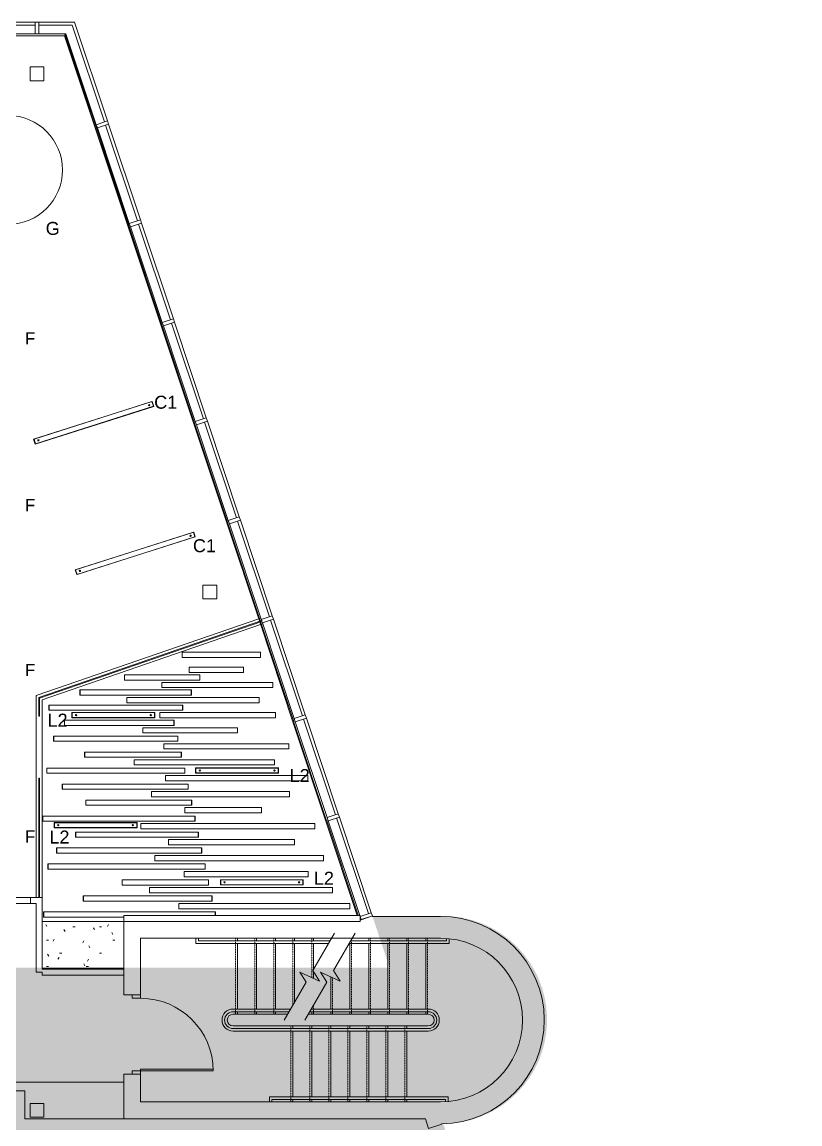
# Model space of a CAD drawing. Header units: inches. Extents: x -1102 to 2793, y -575 to 685.
# Drawn here: x 731 to 1181, y 47 to 685 of the extents above; entities that cross this region are included whole.
import ezdxf

# ---------------------------------------------------------------- set-up
doc = ezdxf.new("R2010")
doc.units = ezdxf.units.IN
doc.header["$MEASUREMENT"] = 0
doc.linetypes.add('IMPORT-HIDDEN2', pattern=[0.1875, 0.125, -0.0625])
for name, color, linetype, lineweight in [('8603 Westwood - 2nd Floor - suite 200 230_dwg _2_', 8, 'Continuous', 9), ('A-CLNG', 13, 'Continuous', 9), ('A-CLNG-PATT', 13, 'Continuous', 9), ('A-COLS-EXST', 7, 'Continuous', 9), ('A-DETL-GENF', 92, 'Continuous', 9), ('A-DOOR-EXST', 7, 'Continuous', 9), ('A-FLOR-RISR-EXST', 7, 'IMPORT-HIDDEN2', 9), ('A-FLOR-STRS-EXST', 7, 'Continuous', 9), ('A-GLAZ-CURT', 52, 'Continuous', 9), ('A-GLAZ-EXST', 7, 'Continuous', 9), ('A-GLAZ-SILL-EXST', 7, 'Continuous', 9), ('A-WALL-DMIS-EXST', 7, 'Continuous', 9), ('A-WALL-FULL-EXST', 7, 'Continuous', 9), ('E-LITE-EQPM', 33, 'Continuous', 9), ('E-LITE-EQPM-IDEN', 33, 'Continuous', 9), ('G-ANNO-TEXT', 231, 'Continuous', 9), ('I-WALL', 2, 'Continuous', 13), ('Q-CASE', 31, 'Continuous', 9), ('S-COLS', 52, 'Continuous', 13)]:
    doc.layers.add(name, color=color, linetype=linetype, lineweight=lineweight)
doc.styles.add('Arial', font='arial.ttf', dxfattribs={"height": 7.5})
doc.styles.add('Arial_1', font='arial.ttf', dxfattribs={"height": 7.125})

# ---------------------------------------------------------------- blocks, each defined once
blk = doc.blocks.new('8603 Westwood - 2nd Floor - suite 200 230_dwg_SM59-2424549-Reflected Ceiling Plan')
at = {"layer": 'A-DOOR-EXST', "flags": 128}
blk.add_lwpolyline([(0, 42), (0, 0), (1, 0), (1, 41.99)], dxfattribs=at)
at = {"layer": 'A-DOOR-EXST'}
blk.add_arc((0, 0), 42, 360, 90, dxfattribs=at)
blk = doc.blocks.new('8603 Westwood - 2nd Floor - suite 200 230_dwg _2_-2424548-Reflected Ceiling Plan')
at = {"layer": 'A-COLS-EXST', "flags": 128}
for points in [[(1425.63, 1234), (1417.63, 1234), (1417.63, 1226), (1425.63, 1226)], [(1425.63, 634), (1417.63, 634), (1417.63, 626), (1425.63, 626)]]:
    blk.add_lwpolyline(points, close=True, dxfattribs=at)
at = {"layer": 'A-DOOR-EXST', "flags": 128}
for points in [[(1476.62, 696.84), (1476.62, 694.84), (1481.62, 694.84), (1481.62, 696.84)], [(1476.62, 650.84), (1476.62, 652.84), (1481.62, 652.84), (1481.62, 650.84)]]:
    blk.add_lwpolyline(points, dxfattribs=at)
at = {"layer": 'A-FLOR-RISR-EXST'}
for p, q in [((1536.62, 685.59), (1536.62, 729.59)), ((1547.62, 685.59), (1547.62, 729.59)), ((1558.62, 685.59), (1558.62, 729.59)), ((1569.62, 690.75), (1569.62, 729.59)), ((1580.62, 706.84), (1580.62, 729.59)), ((1603.63, 685.59), (1603.63, 728.86)), ((1614.63, 685.59), (1614.63, 729.59)), ((1625.63, 685.59), (1625.63, 729.59)), ((1636.63, 685.59), (1636.63, 729.59)), ((1647.63, 685.59), (1647.63, 729.59)), ((1592.63, 685.59), (1592.63, 706.84)), ((1581.62, 685.59), (1581.62, 690.75)), ((1568.62, 678.84), (1568.62, 634.84)), ((1579.62, 678.84), (1579.62, 634.84)), ((1590.62, 678.84), (1590.62, 634.84)), ((1601.62, 678.84), (1601.62, 634.84)), ((1612.62, 678.84), (1612.62, 634.84)), ((1623.62, 678.84), (1623.62, 634.84)), ((1634.62, 678.84), (1634.62, 634.84))]:
    blk.add_line(p, q, dxfattribs=at)
at = {"layer": 'A-FLOR-STRS-EXST'}
for p, q in [((1537.62, 728.09), (1537.62, 729.59)), ((1548.62, 728.09), (1548.62, 729.59)), ((1559.62, 728.09), (1559.62, 729.59)), ((1570.62, 728.09), (1570.62, 729.59)), ((1581.62, 728.09), (1581.62, 729.59)), ((1613.62, 728.09), (1613.62, 729.59)), ((1624.62, 728.09), (1624.62, 729.59)), ((1635.62, 728.09), (1635.62, 729.59)), ((1646.62, 728.09), (1646.62, 729.59)), ((1537.62, 688.59), (1537.62, 726.59)), ((1548.62, 688.59), (1548.62, 726.59)), ((1559.62, 688.59), (1559.62, 726.59)), ((1570.62, 692.48), (1570.62, 726.59)), ((1581.62, 711.54), (1581.62, 726.59)), ((1602.62, 688.59), (1602.62, 726.59)), ((1613.62, 688.59), (1613.62, 726.59)), ((1624.62, 688.59), (1624.62, 726.59)), ((1635.62, 688.59), (1635.62, 726.59)), ((1646.62, 688.59), (1646.62, 726.59)), ((1581.62, 706.38), (1581.62, 710.2)), ((1591.62, 688.59), (1591.62, 707.31)), ((1535.12, 688.59), (1568.37, 688.59)), ((1535.12, 687.09), (1567.51, 687.09)), ((1566.64, 685.59), (1535.12, 685.59)), ((1537.62, 685.59), (1537.62, 687.09)), ((1548.62, 685.59), (1548.62, 687.09)), ((1559.62, 685.59), (1559.62, 687.09)), ((1578.64, 685.59), (1648.13, 685.59)), ((1648.13, 687.09), (1579.51, 687.09)), ((1648.13, 688.59), (1580.37, 688.59)), ((1580.62, 685.59), (1580.62, 687.09)), ((1591.62, 685.59), (1591.62, 687.09)), ((1602.62, 685.59), (1602.62, 687.09)), ((1613.62, 685.59), (1613.62, 687.09)), ((1624.62, 685.59), (1624.62, 687.09)), ((1635.62, 685.59), (1635.62, 687.09)), ((1646.62, 685.59), (1646.62, 687.09)), ((1648.13, 678.84), (1535.12, 678.84)), ((1535.12, 677.34), (1648.13, 677.34)), ((1569.62, 678.84), (1569.62, 677.34)), ((1580.62, 678.84), (1580.62, 677.34)), ((1591.62, 678.84), (1591.62, 677.34)), ((1602.62, 678.84), (1602.62, 677.34)), ((1613.62, 678.84), (1613.62, 677.34)), ((1624.62, 678.84), (1624.62, 677.34)), ((1635.62, 678.84), (1635.62, 677.34)), ((1535.12, 675.84), (1648.13, 675.84)), ((1569.62, 675.84), (1569.62, 637.84)), ((1580.62, 675.84), (1580.62, 637.84)), ((1591.62, 675.84), (1591.62, 637.84)), ((1602.62, 675.84), (1602.62, 637.84)), ((1613.62, 675.84), (1613.62, 637.84)), ((1624.62, 675.84), (1624.62, 637.84)), ((1635.62, 675.84), (1635.62, 637.84)), ((1569.62, 636.34), (1569.62, 634.84)), ((1580.62, 636.34), (1580.62, 634.84)), ((1591.62, 636.34), (1591.62, 634.84)), ((1602.62, 636.34), (1602.62, 634.84)), ((1613.62, 636.34), (1613.62, 634.84)), ((1624.62, 636.34), (1624.62, 634.84)), ((1635.62, 636.34), (1635.62, 634.84))]:
    blk.add_line(p, q, dxfattribs=at)
at = {"layer": 'A-FLOR-STRS-EXST', "flags": 128}
for points in [[(1590.31, 726.59), (1513.62, 726.59), (1513.62, 729.59)], [(1591.18, 728.09), (1515.13, 728.09), (1515.13, 729.59)], [(1593.78, 732.59), (1581.22, 710.84), (1585.07, 704.79), (1573.78, 710), (1577.43, 704.27), (1564.69, 682.21)], [(1605.78, 732.59), (1593.22, 710.84), (1597.07, 704.79), (1585.78, 710), (1589.43, 704.27), (1576.69, 682.21)], [(1660.12, 729.33), (1660.12, 726.59), (1602.31, 726.59)], [(1658.62, 729.47), (1658.62, 728.09), (1603.18, 728.09)], [(1556.13, 634.84), (1556.13, 637.84), (1659.63, 637.84), (1659.63, 635.04)], [(1557.63, 634.84), (1557.63, 636.34), (1658.12, 636.34), (1658.12, 634.84)]]:
    blk.add_lwpolyline(points, dxfattribs=at)
at = {"layer": 'A-FLOR-STRS-EXST'}
for centre, radius, start, end in [((1535.12, 682.21), 6.38, 90, 270), ((1535.12, 682.21), 4.88, 90, 270), ((1535.12, 682.21), 3.38, 90, 270), ((1648.13, 682.21), 6.38, 270, 90), ((1648.13, 682.21), 4.88, 270, 90), ((1648.13, 682.21), 3.38, 270, 90)]:
    blk.add_arc(centre, radius, start, end, dxfattribs=at)
at = {"layer": 'A-GLAZ-EXST'}
for p, q in [((1420.63, 1258.26), (1362.63, 1258.26)), ((1479.78, 1144.87), (1461.32, 1200.26)), ((1480.41, 1142.97), (1498.88, 1087.58)), ((1517.97, 1030.29), (1499.51, 1085.68)), ((1518.61, 1028.39), (1537.07, 973)), ((1556.17, 915.71), (1537.7, 971.1)), ((1552.11, 912.25), (1558.46, 914.36)), ((1556.8, 913.81), (1575.26, 858.42)), ((1594.36, 801.13), (1575.9, 856.52)), ((1594.99, 799.23), (1613.46, 743.84))]:
    blk.add_line(p, q, dxfattribs=at)
at = {"layer": 'A-GLAZ-EXST', "flags": 128}
for points in [[(1422.63, 1253.26), (1422.63, 1260), (1420.63, 1260), (1420.63, 1253.26)], [(1462.34, 1202.71), (1462.98, 1200.81), (1456.57, 1198.68), (1455.94, 1200.58)], [(1482.07, 1143.52), (1481.44, 1145.42), (1475.04, 1143.29), (1475.67, 1141.39)], [(1500.54, 1088.13), (1501.17, 1086.23), (1494.77, 1084.1), (1494.13, 1086)], [(1520.27, 1028.94), (1519.63, 1030.84), (1513.23, 1028.71), (1513.86, 1026.81)], [(1538.73, 973.55), (1539.36, 971.65), (1532.96, 969.52), (1532.33, 971.42)], [(1576.92, 858.97), (1577.56, 857.07), (1571.15, 854.94), (1570.52, 856.84)], [(1596.65, 799.78), (1596.02, 801.68), (1589.62, 799.55), (1590.25, 797.65)], [(1615.12, 744.39), (1615.75, 742.49), (1609.35, 740.36), (1608.71, 742.26)]]:
    blk.add_lwpolyline(points, close=True, dxfattribs=at)
for points in [[(1460.68, 1202.16), (1441.98, 1258.26), (1422.62, 1258.26)], [(1558.46, 914.36), (1557.83, 916.26), (1551.46, 914.14)]]:
    blk.add_lwpolyline(points, dxfattribs=at)
at = {"layer": 'A-GLAZ-SILL-EXST'}
for p, q in [((1362.63, 1260), (1420.63, 1260)), ((1362.63, 1253.26), (1420.63, 1253.26)), ((1481.44, 1145.42), (1462.98, 1200.81)), ((1475.04, 1143.29), (1456.57, 1198.68)), ((1482.07, 1143.52), (1500.54, 1088.13)), ((1475.67, 1141.39), (1494.13, 1086)), ((1519.63, 1030.84), (1501.17, 1086.23)), ((1513.23, 1028.71), (1494.77, 1084.1)), ((1520.27, 1028.94), (1538.73, 973.55)), ((1513.86, 1026.81), (1532.33, 971.42)), ((1557.83, 916.26), (1539.36, 971.65)), ((1551.17, 914.89), (1532.96, 969.52)), ((1558.46, 914.36), (1576.92, 858.97)), ((1552.28, 911.57), (1570.52, 856.84)), ((1589.62, 799.55), (1571.15, 854.94)), ((1596.02, 801.68), (1577.56, 857.07)), ((1590.25, 797.65), (1608.52, 742.84)), ((1596.65, 799.78), (1615.12, 744.39)), ((1608.63, 742.51), (1608.71, 742.26))]:
    blk.add_line(p, q, dxfattribs=at)
at = {"layer": 'A-GLAZ-SILL-EXST', "flags": 128}
for points in [[(1462.34, 1202.71), (1443.25, 1260), (1422.62, 1260)], [(1184.13, 1252), (1437.48, 1252), (1539.96, 944.58)], [(1455.94, 1200.58), (1438.38, 1253.26), (1422.62, 1253.26)]]:
    blk.add_lwpolyline(points, dxfattribs=at)
at = {"layer": 'A-WALL-DMIS-EXST', "flags": 128}
blk.add_lwpolyline([(1471.88, 625.09), (1414.63, 625.09), (1414.63, 641.25), (1366.88, 641.25), (1366.88, 646.25), (1471.88, 646.25)], dxfattribs=at)
at = {"layer": 'A-WALL-FULL-EXST'}
blk.add_line((1471.88, 711.75), (1471.88, 712.31), dxfattribs=at)
at = {"layer": 'A-WALL-FULL-EXST', "flags": 128}
for points in [[(1608.63, 740.12), (1615.75, 742.49), (1615.84, 742.22), (1655.25, 742.22)], [(1655.25, 729.59), (1481.62, 729.59), (1481.62, 696.84), (1471.88, 696.84), (1471.88, 708.25)], [(1655.84, 622.22), (1655.92, 621.97), (1648.33, 619.44), (1646.45, 625.09), (1471.88, 625.09), (1471.88, 650.84), (1481.62, 650.84), (1481.62, 634.84), (1655.25, 634.84)]]:
    blk.add_lwpolyline(points, dxfattribs=at)
at = {"layer": 'A-WALL-FULL-EXST'}
for radius, start in [(60, 270.56507), (47.38, 270)]:
    blk.add_arc((1655.25, 682.22), radius, start, 90, dxfattribs=at)
at = {"extrusion": (0, 0, -1), "zscale": -1, "rotation": 90.00000000000001}
blk.add_blockref('8603 Westwood - 2nd Floor - suite 200 230_dwg_SM59-2424549-Reflected Ceiling Plan', (-1481.62, 652.84), dxfattribs=at)
blk = doc.blocks.new('Concrete-Square-Column - 8 x 8-V1-Reflected Ceiling Plan')
at = {"layer": 'S-COLS', "color": 250, "lineweight": 20}
for p, q in [((-4, 4), (4, 4)), ((-4, -4), (-4, 4)), ((4, 4), (4, -4)), ((4, -4), (-4, -4))]:
    blk.add_line(p, q, dxfattribs=at)
blk = doc.blocks.new('Linear - Suspended - New - 6_-2547695-Reflected Ceiling Plan')
at = {"layer": 'E-LITE-EQPM', "lineweight": 20}
for p, q in [((-36, -1.5), (-36, 1.5)), ((-36, 1.5), (36, 1.5)), ((-35.8, 1.41), (-35.8, -1.43)), ((35.8, 1.41), (-35.8, 1.41)), ((35.8, -1.43), (35.8, 1.41)), ((36, 1.5), (36, -1.5)), ((36, -1.5), (-36, -1.5)), ((-35.8, -1.43), (35.8, -1.43))]:
    blk.add_line(p, q, dxfattribs=at)
for centre, radius in [((-33.6, 0), 0.379), ((33.6, 0), 0.378)]:
    blk.add_circle(centre, radius, dxfattribs=at)
blk = doc.blocks.new('wood slats1 - wood slats-2462483-Reflected Ceiling Plan')
at = {"layer": 'Q-CASE', "lineweight": 13}
for p, q in [((823.64, 320.26), (823.64, 317.26)), ((868.85, 320.26), (823.64, 320.26)), ((823.64, 320.26), (868.85, 320.26)), ((823.64, 317.26), (823.64, 320.26)), ((868.85, 317.26), (868.85, 320.26)), ((868.85, 320.26), (868.85, 317.26)), ((823.64, 317.26), (868.85, 317.26)), ((868.85, 317.26), (823.64, 317.26)), ((827.64, 311.51), (827.64, 308.51)), ((859.13, 311.51), (827.64, 311.51)), ((827.64, 311.51), (859.13, 311.51)), ((827.64, 308.51), (827.64, 311.51)), ((827.64, 308.51), (859.13, 308.51)), ((859.13, 308.51), (827.64, 308.51)), ((859.13, 308.51), (859.13, 311.51)), ((859.13, 311.51), (859.13, 308.51)), ((811.89, 302.76), (811.89, 299.76)), ((875.97, 302.76), (811.89, 302.76)), ((811.89, 302.76), (875.97, 302.76)), ((811.89, 299.76), (811.89, 302.76)), ((875.97, 299.76), (875.97, 302.76)), ((875.97, 302.76), (875.97, 299.76)), ((791.64, 294.01), (791.64, 291.01)), ((868.08, 294.01), (791.64, 294.01)), ((791.64, 294.01), (868.08, 294.01)), ((791.64, 291.01), (791.64, 294.01)), ((811.89, 299.76), (875.97, 299.76)), ((875.97, 299.76), (811.89, 299.76)), ((868.08, 291.01), (868.08, 294.01)), ((868.08, 294.01), (868.08, 291.01)), ((791.64, 291.01), (868.08, 291.01)), ((868.08, 291.01), (791.64, 291.01)), ((810.64, 285.26), (810.64, 282.26)), ((877.56, 285.26), (810.64, 285.26)), ((810.64, 285.26), (877.56, 285.26)), ((810.64, 282.26), (810.64, 285.26)), ((810.64, 282.26), (877.56, 282.26)), ((877.56, 282.26), (810.64, 282.26)), ((877.56, 282.26), (877.56, 285.26)), ((877.56, 285.26), (877.56, 282.26)), ((800.89, 276.51), (800.89, 273.51)), ((855.56, 276.51), (800.89, 276.51)), ((800.89, 276.51), (855.56, 276.51)), ((800.89, 273.51), (800.89, 276.51)), ((855.56, 273.51), (855.56, 276.51)), ((855.56, 276.51), (855.56, 273.51)), ((800.89, 273.51), (855.56, 273.51)), ((855.56, 273.51), (800.89, 273.51)), ((812.89, 267.26), (812.89, 264.26)), ((885.29, 267.26), (812.89, 267.26)), ((812.89, 267.26), (885.29, 267.26)), ((812.89, 264.26), (812.89, 267.26)), ((812.89, 264.26), (885.29, 264.26)), ((885.29, 264.26), (812.89, 264.26)), ((885.29, 264.26), (885.29, 267.26)), ((885.29, 267.26), (885.29, 264.26)), ((795.89, 258.01), (795.89, 255.01)), ((877.02, 258.01), (795.89, 258.01)), ((795.89, 258.01), (877.02, 258.01)), ((795.89, 255.01), (795.89, 258.01)), ((877.02, 255.01), (877.02, 258.01)), ((877.02, 258.01), (877.02, 255.01)), ((795.89, 255.01), (877.02, 255.01)), ((877.02, 255.01), (795.89, 255.01)), ((813.85, 248.76), (813.85, 245.76)), ((896.37, 248.76), (813.85, 248.76)), ((813.85, 248.76), (896.37, 248.76)), ((813.85, 245.76), (813.85, 248.76)), ((813.85, 245.76), (896.37, 245.76)), ((896.37, 245.76), (813.85, 245.76)), ((896.37, 245.76), (896.37, 248.76)), ((896.37, 248.76), (896.37, 245.76)), ((805.82, 239.51), (805.82, 236.51)), ((885.71, 239.51), (805.82, 239.51)), ((805.82, 239.51), (885.71, 239.51)), ((805.82, 236.51), (805.82, 239.51)), ((805.82, 236.51), (885.71, 236.51)), ((885.71, 236.51), (805.82, 236.51)), ((885.71, 236.51), (885.71, 239.51)), ((885.71, 239.51), (885.71, 236.51)), ((825.04, 230.26), (825.04, 227.26)), ((869.59, 230.26), (825.04, 230.26)), ((825.04, 230.26), (869.59, 230.26)), ((825.04, 227.26), (825.04, 230.26)), ((869.59, 227.26), (869.59, 230.26)), ((869.59, 230.26), (869.59, 227.26)), ((825.04, 227.26), (869.59, 227.26)), ((869.59, 227.26), (825.04, 227.26)), ((799.75, 221.01), (799.75, 218.01)), ((900.47, 221.01), (799.75, 221.01)), ((799.75, 221.01), (900.47, 221.01)), ((799.75, 218.01), (799.75, 221.01)), ((799.75, 218.01), (900.47, 218.01)), ((900.47, 218.01), (799.75, 218.01)), ((900.47, 218.01), (900.47, 221.01)), ((900.47, 221.01), (900.47, 218.01)), ((815.72, 211.76), (815.72, 208.76)), ((888.56, 211.76), (815.72, 211.76)), ((815.72, 211.76), (888.56, 211.76)), ((815.72, 208.76), (815.72, 211.76)), ((888.56, 208.76), (888.56, 211.76)), ((888.56, 211.76), (888.56, 208.76)), ((815.72, 208.76), (888.56, 208.76)), ((888.56, 208.76), (815.72, 208.76)), ((807.69, 202.51), (807.69, 199.51)), ((905.48, 202.51), (807.69, 202.51)), ((807.69, 202.51), (905.48, 202.51)), ((807.69, 199.51), (807.69, 202.51)), ((807.69, 199.51), (905.48, 199.51)), ((905.48, 199.51), (807.69, 199.51)), ((905.48, 199.51), (905.48, 202.51)), ((905.48, 202.51), (905.48, 199.51)), ((824.65, 193.26), (824.65, 190.26)), ((896.5, 193.26), (824.65, 193.26)), ((824.65, 193.26), (896.5, 193.26)), ((824.65, 190.26), (824.65, 193.26)), ((896.5, 190.26), (896.5, 193.26)), ((896.5, 193.26), (896.5, 190.26)), ((824.65, 190.26), (896.5, 190.26)), ((896.5, 190.26), (824.65, 190.26)), ((804.62, 184.01), (804.62, 181.01)), ((910.56, 184.01), (804.62, 184.01)), ((804.62, 184.01), (910.56, 184.01)), ((804.62, 181.01), (804.62, 184.01)), ((804.62, 181.01), (910.56, 181.01)), ((910.56, 181.01), (804.62, 181.01)), ((910.56, 181.01), (910.56, 184.01)), ((910.56, 184.01), (910.56, 181.01)), ((821.58, 174.76), (821.58, 171.76)), ((920.56, 174.76), (821.58, 174.76)), ((821.58, 174.76), (920.56, 174.76)), ((821.58, 171.76), (821.58, 174.76)), ((920.56, 171.76), (920.56, 174.76)), ((920.56, 174.76), (920.56, 171.76)), ((821.58, 171.76), (920.56, 171.76)), ((920.56, 171.76), (821.58, 171.76))]:
    blk.add_line(p, q, dxfattribs=at)
blk = doc.blocks.new('Wood baffles 1 - Wood baffles 2-2462555-Reflected Ceiling Plan')
at = {"layer": 'Q-CASE', "lineweight": 13}
for p, q in [((833.79, 307.14), (790.18, 307.14)), ((790.18, 307.14), (790.18, 304.14)), ((790.29, 307.14), (790.18, 307.14)), ((790.29, 304.14), (790.29, 307.14)), ((790.29, 307.14), (833.9, 307.14)), ((833.79, 304.14), (833.79, 307.14)), ((833.79, 307.14), (833.9, 307.14)), ((833.9, 307.14), (833.9, 304.14)), ((790.18, 304.14), (833.79, 304.14)), ((790.29, 304.14), (790.18, 304.14)), ((833.9, 304.14), (790.29, 304.14)), ((833.9, 304.14), (833.79, 304.14)), ((828.8, 298.39), (764.42, 298.39)), ((764.42, 298.39), (764.42, 295.39)), ((764.52, 298.39), (764.42, 298.39)), ((764.42, 295.39), (828.8, 295.39)), ((764.52, 295.39), (764.42, 295.39)), ((764.52, 295.39), (764.52, 298.39)), ((764.52, 298.39), (828.91, 298.39)), ((828.91, 295.39), (764.52, 295.39)), ((828.8, 295.39), (828.8, 298.39)), ((828.8, 298.39), (828.91, 298.39)), ((828.91, 295.39), (828.8, 295.39)), ((828.91, 298.39), (828.91, 295.39)), ((823.81, 289.64), (746.41, 289.64)), ((746.41, 289.64), (746.41, 286.64)), ((746.52, 289.64), (746.41, 289.64)), ((746.52, 286.64), (746.52, 289.64)), ((746.52, 289.64), (823.91, 289.64)), ((823.81, 286.64), (823.81, 289.64)), ((823.81, 289.64), (823.91, 289.64)), ((823.91, 289.64), (823.91, 286.64)), ((746.41, 286.64), (823.81, 286.64)), ((746.52, 286.64), (746.41, 286.64)), ((823.91, 286.64), (746.52, 286.64)), ((818.82, 280.89), (755.4, 280.89)), ((755.4, 280.89), (755.4, 277.89)), ((755.51, 280.89), (755.4, 280.89)), ((755.51, 277.89), (755.51, 280.89)), ((755.51, 280.89), (818.92, 280.89)), ((818.82, 277.89), (818.82, 280.89)), ((818.82, 280.89), (818.92, 280.89)), ((818.92, 280.89), (818.92, 277.89)), ((823.91, 286.64), (823.81, 286.64)), ((755.4, 277.89), (818.82, 277.89)), ((755.51, 277.89), (755.4, 277.89)), ((818.92, 277.89), (755.51, 277.89)), ((818.92, 277.89), (818.82, 277.89)), ((821.06, 271.64), (749.16, 271.64)), ((749.16, 271.64), (749.16, 268.64)), ((749.27, 271.64), (749.16, 271.64)), ((749.16, 268.64), (821.06, 268.64)), ((749.27, 268.64), (749.16, 268.64)), ((749.27, 268.64), (749.27, 271.64)), ((749.27, 271.64), (821.17, 271.64)), ((821.17, 268.64), (749.27, 268.64)), ((821.06, 271.64), (821.17, 271.64)), ((821.06, 268.64), (821.06, 271.63)), ((821.17, 268.64), (821.06, 268.64)), ((821.17, 271.64), (821.17, 268.64)), ((823.06, 262.39), (767.14, 262.39)), ((767.14, 262.39), (767.14, 259.39)), ((767.24, 262.39), (767.14, 262.39)), ((767.24, 259.39), (767.24, 262.39)), ((767.24, 262.39), (823.16, 262.39)), ((823.06, 259.39), (823.06, 262.39)), ((823.06, 262.39), (823.16, 262.39)), ((823.16, 262.39), (823.16, 259.39)), ((767.14, 259.39), (823.06, 259.39)), ((767.24, 259.39), (767.14, 259.39)), ((823.16, 259.39), (767.24, 259.39)), ((823.16, 259.39), (823.06, 259.39)), ((825.06, 253.14), (745.17, 253.14)), ((745.17, 253.14), (745.17, 250.14)), ((745.27, 253.14), (745.17, 253.14)), ((745.17, 250.14), (825.06, 250.14)), ((745.27, 250.14), (745.17, 250.14)), ((745.27, 250.14), (745.27, 253.14)), ((745.27, 253.14), (825.16, 253.14)), ((825.16, 250.14), (745.27, 250.14)), ((825.06, 250.14), (825.06, 253.14)), ((825.06, 253.14), (825.16, 253.14)), ((825.16, 250.14), (825.06, 250.14)), ((825.16, 253.14), (825.16, 250.14)), ((827.02, 243.89), (754.15, 243.89)), ((754.15, 243.89), (754.15, 240.89)), ((754.26, 243.89), (754.15, 243.89)), ((754.26, 240.89), (754.26, 243.89)), ((754.26, 243.89), (827.12, 243.89)), ((827.02, 243.89), (827.12, 243.89)), ((827.02, 240.89), (827.02, 243.88)), ((827.12, 243.89), (827.12, 240.89)), ((754.15, 240.89), (827.02, 240.89)), ((754.26, 240.89), (754.15, 240.89)), ((827.12, 240.89), (754.26, 240.89)), ((827.12, 240.89), (827.02, 240.89)), ((828.98, 234.64), (767.8, 234.64)), ((767.8, 234.64), (767.8, 231.64)), ((767.9, 234.64), (767.8, 234.64)), ((767.8, 231.64), (828.98, 231.64)), ((767.9, 231.64), (767.8, 231.64)), ((767.9, 231.64), (767.9, 234.64)), ((767.9, 234.64), (829.09, 234.64)), ((829.09, 231.64), (767.9, 231.64)), ((828.98, 231.64), (828.98, 234.64)), ((828.98, 234.64), (829.09, 234.64)), ((829.09, 231.64), (828.98, 231.64)), ((829.09, 234.64), (829.09, 231.64)), ((830.95, 225.39), (742.87, 225.39)), ((742.87, 225.39), (742.87, 222.39)), ((742.97, 225.39), (742.87, 225.39)), ((742.97, 222.39), (742.97, 225.39)), ((742.97, 225.39), (831.05, 225.39)), ((830.95, 222.39), (830.95, 225.39)), ((830.95, 225.39), (831.05, 225.39)), ((831.05, 225.39), (831.05, 222.39)), ((742.87, 222.39), (830.95, 222.39)), ((742.97, 222.39), (742.87, 222.39)), ((831.05, 222.39), (742.97, 222.39)), ((831.05, 222.39), (830.95, 222.39)), ((832.91, 216.14), (761.84, 216.14)), ((761.84, 216.14), (761.84, 213.14)), ((761.95, 216.14), (761.84, 216.14)), ((761.84, 213.14), (832.91, 213.14)), ((761.95, 213.14), (761.84, 213.14)), ((761.95, 213.14), (761.95, 216.14)), ((761.95, 216.14), (833.02, 216.14)), ((833.02, 213.14), (761.95, 213.14)), ((832.91, 213.14), (832.91, 216.14)), ((832.91, 216.14), (833.02, 216.14)), ((833.02, 213.14), (832.91, 213.14)), ((833.02, 216.14), (833.02, 213.14)), ((834.87, 206.89), (750.86, 206.89)), ((750.86, 206.89), (750.86, 203.89)), ((750.96, 206.89), (750.86, 206.89)), ((750.96, 203.89), (750.96, 206.89)), ((750.96, 206.89), (834.98, 206.89)), ((834.87, 206.89), (834.98, 206.89)), ((834.87, 203.89), (834.87, 206.88)), ((834.98, 206.89), (834.98, 203.89)), ((750.86, 203.89), (834.87, 203.89)), ((750.96, 203.89), (750.86, 203.89)), ((834.98, 203.89), (750.96, 203.89)), ((834.98, 203.89), (834.87, 203.89)), ((836.84, 197.64), (745.86, 197.64)), ((745.86, 197.64), (745.86, 194.64)), ((745.97, 197.64), (745.86, 197.64)), ((745.86, 194.64), (836.84, 194.64)), ((745.97, 194.64), (745.86, 194.64)), ((745.97, 194.64), (745.97, 197.64)), ((745.97, 197.64), (836.94, 197.64)), ((836.94, 194.64), (745.97, 194.64)), ((836.84, 194.64), (836.84, 197.64)), ((836.84, 197.64), (836.94, 197.64)), ((836.94, 194.64), (836.84, 194.64)), ((836.94, 197.64), (836.94, 194.64)), ((838.8, 188.39), (788.8, 188.39)), ((788.8, 188.39), (788.8, 185.39)), ((788.91, 188.39), (788.8, 188.39)), ((788.8, 185.39), (838.8, 185.39)), ((788.91, 185.39), (788.8, 185.39)), ((788.91, 185.39), (788.91, 188.39)), ((788.91, 188.39), (838.91, 188.39)), ((838.91, 185.39), (788.91, 185.39)), ((838.8, 185.39), (838.8, 188.39)), ((838.8, 188.39), (838.91, 188.39)), ((838.91, 185.39), (838.8, 185.39)), ((838.91, 188.39), (838.91, 185.39)), ((840.76, 179.14), (766.33, 179.14)), ((766.33, 179.14), (766.33, 176.14)), ((766.44, 179.14), (766.33, 179.14)), ((766.44, 176.14), (766.44, 179.14)), ((766.44, 179.14), (840.87, 179.14)), ((840.76, 179.14), (840.87, 179.14)), ((840.76, 176.14), (840.76, 179.13)), ((840.87, 179.14), (840.87, 176.14)), ((766.33, 176.14), (840.76, 176.14)), ((766.44, 176.14), (766.33, 176.14)), ((840.87, 176.14), (766.44, 176.14)), ((840.87, 176.14), (840.76, 176.14)), ((842.73, 169.89), (743.37, 169.89)), ((743.37, 169.89), (743.37, 166.89)), ((743.47, 169.89), (743.37, 169.89)), ((743.37, 166.89), (789.81, 166.89)), ((743.47, 166.89), (743.37, 166.89)), ((743.47, 166.89), (743.47, 169.89)), ((743.47, 169.89), (842.83, 169.89)), ((789.81, 166.89), (743.47, 166.89)), ((842.73, 167.88), (842.73, 169.89)), ((842.73, 169.89), (842.83, 169.89)), ((842.83, 169.89), (842.83, 167.88))]:
    blk.add_line(p, q, dxfattribs=at)
blk = doc.blocks.new('Pendant - Suspended - New 63_-2475004-Reflected Ceiling Plan')
at = {"layer": 'E-LITE-EQPM', "lineweight": 20}
blk.add_circle((0, 0), 31.5, dxfattribs=at)
blk = doc.blocks.new('Linear - Suspended - New - 4_ _TUBE_-2515217-Reflected Ceiling Plan')
at = {"layer": 'E-LITE-EQPM', "lineweight": 20}
for p, q in [((-24, -1.5), (-24, 1.5)), ((-24, 1.5), (24, 1.5)), ((-23.8, 1.41), (-23.8, -1.43)), ((23.8, 1.41), (-23.8, 1.41)), ((23.8, -1.43), (23.8, 1.41)), ((24, 1.5), (24, -1.5)), ((24, -1.5), (-24, -1.5)), ((-23.8, -1.43), (23.8, -1.43))]:
    blk.add_line(p, q, dxfattribs=at)
for centre, radius in [((-21.6, 0), 0.379), ((21.6, 0), 0.378)]:
    blk.add_circle(centre, radius, dxfattribs=at)
blk = doc.blocks.new('System Panel - Glazed-2449500-Reflected Ceiling Plan')
at = {"layer": 'A-GLAZ-CURT', "color": 250, "lineweight": 20}
for p, q in [((-28, -0.25), (-28, 0.25)), ((-28, 0.25), (28, 0.25)), ((28, 0.25), (28, -0.25)), ((28, -0.25), (-28, -0.25))]:
    blk.add_line(p, q, dxfattribs=at)
blk = doc.blocks.new('System Panel - Glazed-2555782-Reflected Ceiling Plan')
at = {"layer": 'A-GLAZ-CURT', "color": 250, "lineweight": 20}
for p, q in [((-30.5, -0.25), (-30.5, 0.25)), ((-30.5, 0.25), (30.5, 0.25)), ((30.5, 0.25), (30.5, -0.25)), ((30.5, -0.25), (-30.5, -0.25))]:
    blk.add_line(p, q, dxfattribs=at)
blk = doc.blocks.new('System Panel - Glazed-V5-Reflected Ceiling Plan')
at = {"layer": 'A-GLAZ-CURT', "color": 250, "lineweight": 20}
for p, q in [((-30, -0.25), (-30, 0.25)), ((-30, 0.25), (30, 0.25)), ((30, 0.25), (30, -0.25)), ((30, -0.25), (-30, -0.25))]:
    blk.add_line(p, q, dxfattribs=at)
blk = doc.blocks.new('System Panel - Glazed-2556081-Reflected Ceiling Plan')
at = {"layer": 'A-GLAZ-CURT', "color": 250, "lineweight": 20}
for p, q in [((-30.47, -0.25), (-30.47, 0.25)), ((-30.47, 0.25), (30.47, 0.25)), ((30.47, 0.25), (30.47, -0.25)), ((30.47, -0.25), (-30.47, -0.25))]:
    blk.add_line(p, q, dxfattribs=at)
blk = doc.blocks.new('System Panel - Glazed-2600224-Reflected Ceiling Plan')
at = {"layer": 'A-GLAZ-CURT', "color": 250, "lineweight": 20}
for p, q in [((-29.1, -0.25), (-29.1, 0.25)), ((-29.1, 0.25), (29.1, 0.25)), ((29.1, 0.25), (29.1, -0.25)), ((29.1, -0.25), (-29.1, -0.25))]:
    blk.add_line(p, q, dxfattribs=at)

msp = doc.modelspace()

# ---------------------------------------------------------------- hatches: boundary and pattern name
at = {"layer": 'A-CLNG-PATT', "lineweight": 13}
h = msp.add_hatch(dxfattribs=at)
h.set_pattern_fill('FP_1', color=256, style=0, pattern_type=2)
h.set_pattern_definition([(0, (0, 0), (30.72, 7.68), [1.267, -21.773, 1.267, -21.773, -122.88]), (0, (0, 0), (30.72, 7.68), [-46.08, 1.267, -44.813, 1.267, -21.773, -53.76]), (0, (0, 0), (30.72, 7.68), [-115.2, 1.267, -14.093, 1.267, -37.133]), (120, (11.52, 3.84), (-22.011075, 22.7643), [1.267, -21.773, 1.267, -21.773, -122.88]), (120, (11.52, 3.84), (-22.011075, 22.7643), [-46.08, 1.267, -44.813, 1.267, -21.773, -53.76]), (120, (11.52, 3.84), (-22.011075, 22.7643), [-115.2, 1.267, -14.093, 1.267, -37.133]), (240, (15.36, 19.2), (-8.708925, -30.4443), [1.267, -21.773, 1.267, -21.773, -122.88]), (240, (15.36, 19.2), (-8.708925, -30.4443), [-46.08, 1.267, -44.813, 1.267, -21.773, -53.76]), (240, (15.36, 19.2), (-8.708925, -30.4443), [-115.2, 1.267, -14.093, 1.267, -37.133])])
h.paths.add_polyline_path([(743.68, 137.35), (789.81, 137.35), (789.81, 164.38), (742.56, 164.38), (742.56, 137.35)], flags=0)
at = {"layer": 'A-DETL-GENF'}
h = msp.add_hatch(color=9, dxfattribs=at)
h.paths.add_polyline_path([(320.57, -574.97), (1181.18, -574.97), (974.68, 47.27), (980.07, 47.51), (985.42, 48.24), (990.68, 49.44), (995.81, 51.1), (1000.77, 53.22), (1005.53, 55.78), (1010.03, 58.75), (1014.25, 62.12), (1018.15, 65.85), (1021.7, 69.91), (1024.87, 74.27), (1027.63, 78.91), (1029.98, 83.77), (1031.87, 88.82), (1033.31, 94.02), (1034.27, 99.33), (1034.75, 104.7), (1034.75, 110.1), (1034.27, 115.47), (1033.31, 120.78), (1031.87, 125.98), (1029.98, 131.03), (1027.63, 135.89), (1024.87, 140.52), (1021.7, 144.89), (1018.15, 148.95), (1014.25, 152.68), (1010.03, 156.04), (1005.53, 159.02), (1000.77, 161.57), (995.81, 163.69), (990.68, 165.36), (985.42, 166.56), (980.07, 167.29), (974.68, 167.53), (933.68, 167.53), (943.68, 137.54), (679.06, 137.54), (679.06, 134.04), (365.9, 134.04), (365.9, 137.54), (329.9, 137.54), (329.9, 134.04), (317.06, 134.04), (317.06, 137.54), (315.06, 137.54), (315.06, 134.04), (-134.69, 134.04), (-133.82, 135.79), (-134.69, 137.54), (-601.42, 137.54), (-601.42, 230.67), (-822.39, 230.67), (-867.43, 366.24), (-869.47, 372.86), (-871.52, 381.22), (-873.08, 389.68), (-874.16, 398.22), (-874.76, 406.8), (-874.86, 415.41), (-874.46, 424), (-873.58, 432.56), (-872.21, 441.06), (-870.35, 449.46), (-868.02, 457.74), (-865.22, 465.88), (-861.96, 473.84), (-858.25, 481.6), (-854.1, 489.14), (-849.52, 496.43), (-844.54, 503.45), (-839.16, 510.16), (-833.41, 516.56), (-827.3, 522.62), (-820.7, 528.45), (-814.1, 533.65), (-807.04, 538.58), (-799.72, 543.1), (-792.15, 547.19), (-783.73, 551.09), (-776.37, 554.04), (-768.21, 556.78), (-759.91, 559.04), (-751.49, 560.83), (-742.99, 562.14), (-734.42, 562.95), (-725.82, 563.28), (-698.23, 563.28), (-738.82, 685.04), (-1102.06, 685.04), (-914.31, 121.79), (-767.44, 121.79), (-767.44, 13.04), (-878.07, 13.04), (-883.44, 12.79), (-888.78, 12.07), (-894.03, 10.87), (-899.15, 9.21), (-904.1, 7.09), (-908.84, 4.54), (-913.33, 1.58), (-917.54, -1.78), (-921.43, -5.5), (-924.97, -9.56), (-928.14, -13.91), (-930.9, -18.53), (-933.24, -23.38), (-935.13, -28.42), (-936.56, -33.61), (-937.52, -38.91), (-938, -44.27), (-938, -49.66), (-937.52, -55.02), (-936.56, -60.32), (-935.13, -65.51), (-933.24, -70.55), (-930.9, -75.4), (-928.14, -80.02), (-924.97, -84.37), (-921.43, -88.43), (-917.54, -92.15), (-913.33, -95.51), (-908.84, -98.47), (-904.1, -101.02), (-899.15, -103.14), (-894.03, -104.8), (-888.78, -106), (-883.44, -106.72), (-878.07, -106.96), (-763.94, -106.96), (-763.94, -214.96), (-802.07, -214.96), (-682.06, -574.97), (-601.17, -574.97)], flags=0)
h.paths.add_polyline_path([(-188.57, 126.54), (-188.57, 134.04), (-185.07, 134.04), (-185.07, 126.54), (-187.44, 126.54)], flags=0)

# ---------------------------------------------------------------- linework, layer by layer
at = {"layer": 'A-CLNG', "lineweight": 13}
for p, q in [((742.56, 164.38), (789.81, 164.38)), ((789.81, 164.38), (789.81, 137.35)), ((789.81, 137.35), (742.56, 137.35))]:
    msp.add_line(p, q, dxfattribs=at)
at = {"layer": 'I-WALL'}
for p, q in [((867.89, 339.5), (739.06, 295.14)), ((869.14, 339.93), (868.36, 339.67)), ((869.14, 339.93), (869.62, 338.52)), ((742.56, 292.65), (868.99, 336.18)), ((869.46, 336.35), (870.28, 336.62)), ((869.79, 338.04), (870.28, 336.62)), ((739.06, 295.14), (739.06, 178.29)), ((742.56, 178.29), (742.56, 292.65)), ((735.81, 178.29), (699.81, 178.29)), ((699.81, 174.79), (735.81, 174.79))]:
    msp.add_line(p, q, dxfattribs=at)
at = {"layer": 'I-WALL', "color": 250, "lineweight": 20}
for p, q in [((740.56, 294.08), (869.62, 338.52)), ((869.62, 338.52), (869.79, 338.04)), ((869.79, 338.04), (741.06, 293.72)), ((740.56, 283.29), (740.56, 294.08)), ((741.06, 293.72), (741.06, 283.29)), ((741.06, 283.29), (740.56, 283.29)), ((740.56, 178.29), (740.56, 247.29)), ((740.56, 247.29), (741.06, 247.29)), ((741.06, 247.29), (741.06, 178.29)), ((735.81, 178.29), (740.56, 178.29)), ((735.81, 174.79), (735.81, 178.29)), ((739.06, 174.79), (735.81, 174.79)), ((739.06, 135.04), (739.06, 174.79)), ((741.06, 178.29), (742.56, 178.29)), ((742.56, 178.29), (742.56, 136.79)), ((789.81, 164.38), (789.81, 167.88)), ((789.81, 167.88), (926.57, 167.88)), ((926.57, 167.88), (926.57, 164.38)), ((926.57, 164.38), (789.81, 164.38)), ((742.56, 135.04), (739.06, 135.04)), ((742.56, 136.79), (789.81, 136.79)), ((742.56, 133.29), (742.56, 135.04)), ((789.81, 136.79), (789.81, 133.29)), ((789.81, 133.29), (742.56, 133.29))]:
    msp.add_line(p, q, dxfattribs=at)

# ---------------------------------------------------------------- block references
at = {"layer": '8603 Westwood - 2nd Floor - suite 200 230_dwg _2_', "color": 7}
msp.add_blockref('8603 Westwood - 2nd Floor - suite 200 230_dwg _2_-2424548-Reflected Ceiling Plan', (-682.07, -574.96), dxfattribs=at)
at = {"layer": 'A-GLAZ-CURT', "rotation": 288.3687375540642}
for name, p in [('System Panel - Glazed-2449500-Reflected Ceiling Plan', (764.69, 651.09)), ('System Panel - Glazed-2555782-Reflected Ceiling Plan', (783.12, 595.57)), ('System Panel - Glazed-V5-Reflected Ceiling Plan', (802.19, 538.16)), ('System Panel - Glazed-V5-Reflected Ceiling Plan', (821.1, 481.21)), ('System Panel - Glazed-2555782-Reflected Ceiling Plan', (840.16, 423.79)), ('System Panel - Glazed-V5-Reflected Ceiling Plan', (859.23, 366.38)), ('System Panel - Glazed-2556081-Reflected Ceiling Plan', (878.29, 308.98)), ('System Panel - Glazed-V5-Reflected Ceiling Plan', (897.34, 251.59)), ('System Panel - Glazed-2600224-Reflected Ceiling Plan', (915.97, 195.5))]:
    msp.add_blockref(name, p, dxfattribs=at)
at = {"layer": 'E-LITE-EQPM', "lineweight": 20}
msp.add_blockref('Pendant - Suspended - New 63_-2475004-Reflected Ceiling Plan', (722.81, 599.41), dxfattribs=at)
at = {"layer": 'E-LITE-EQPM', "lineweight": 20, "extrusion": (0, 0, -1), "rotation": 162.3530943255068}
for p in [(-772.38, 453.07), (-796.43, 377.47)]:
    msp.add_blockref('Linear - Suspended - New - 6_-2547695-Reflected Ceiling Plan', p, dxfattribs=at)
at = {"layer": 'E-LITE-EQPM', "lineweight": 20, "extrusion": (0, 0, -1)}
for p in [(-783.78, 283.83), (-855.39, 251.76), (-773.5, 220.12), (-869.68, 187.01)]:
    msp.add_blockref('Linear - Suspended - New - 4_ _TUBE_-2515217-Reflected Ceiling Plan', p, dxfattribs=at)
at = {"layer": 'Q-CASE', "lineweight": 13}
for name in ['wood slats1 - wood slats-2462483-Reflected Ceiling Plan', 'Wood baffles 1 - Wood baffles 2-2462555-Reflected Ceiling Plan']:
    msp.add_blockref(name, (0, 0), dxfattribs=at)
at = {"layer": 'S-COLS', "lineweight": 9}
msp.add_blockref('Concrete-Square-Column - 8 x 8-V1-Reflected Ceiling Plan', (839.56, 355.04), dxfattribs=at)

# ---------------------------------------------------------------- texts
at = {"layer": 'E-LITE-EQPM-IDEN', "char_height": 7.5, "attachment_point": 1, "style": 'Arial'}
for s, insert, width in [('G', (744.58, 569.32), 9.999), ('C1', (807.39, 468.7), 16.665), ('C1', (829.8, 385.63), 16.665), ('L2', (745.62, 284.65), 14.544), ('L2', (885.77, 252.58), 14.544), ('L2', (746.71, 216.96), 14.544), ('L2', (899.8, 193.16), 14.544)]:
    msp.add_mtext(s, dxfattribs=dict(at, insert=insert, width=width))
at = {"layer": 'G-ANNO-TEXT', "color": 7, "char_height": 7.12, "width": 7.272, "attachment_point": 1, "style": 'Arial_1'}
for insert in [(732.52, 505.49), (732.52, 408.99), (732.52, 313.49), (732.52, 217.11)]:
    msp.add_mtext('F', dxfattribs=dict(at, insert=insert))

doc.saveas('drawing.dxf')
